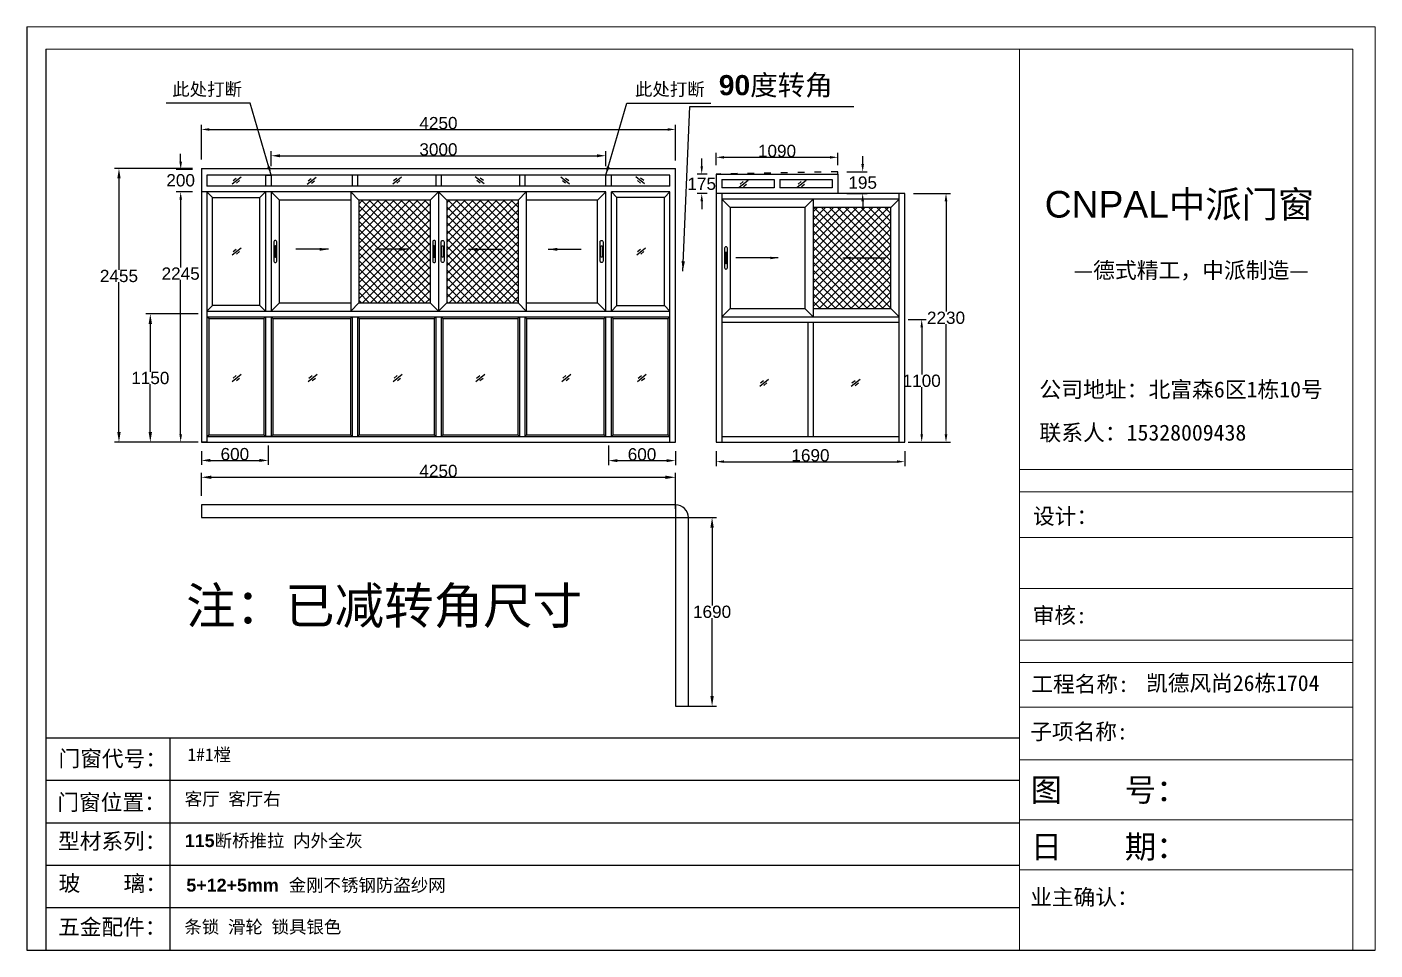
# Model space of a CAD drawing. Header units: inches. Extents: x -138455 to 599497, y -747149 to 13167.
# Drawn here: x 66894 to 78979, y 2155 to 10434 of the extents above; entities that cross this region are included whole.
import ezdxf

# ---------------------------------------------------------------- set-up
doc = ezdxf.new("R2010")
doc.units = ezdxf.units.IN
doc.header["$MEASUREMENT"] = 0
doc.header["$PDMODE"] = 35
doc.header["$PDSIZE"] = -3
doc.linetypes.add('ACAD_ISO03W100', pattern=[30, 12, -18])
doc.layers.add('0 @ 1', color=7, linetype='Continuous')
doc.styles.add('Annotative', font='arialbd.ttf')
doc.styles.add('MtXpl_', font='')
doc.styles.get("Standard").update_dxf_attribs({"font": 'arial.ttf'})
doc.styles.get('MtXpl_').set_extended_font_data('SimSun')
doc.dimstyles.get("Standard").update_dxf_attribs({"dimtxt": 80, "dimasz": 70, "dimexe": 40, "dimexo": 80, "dimgap": 0, "dimtad": 1, "dimtih": 1, "dimtoh": 1, "dimdec": 0, "dimzin": 0, "dimdsep": 46, "dimtxsty": 'Standard', "dimcen": 0.09, "dimadec": 0, "dimazin": 0, "dimtfac": 1, "dimtdec": 0, "dimtofl": 0, "dimtmove": 0, "dimatfit": 3, "dimfxl": 0, "dimtolj": 1, "dimtzin": 0, "dimarcsym": 0})

# ---------------------------------------------------------------- blocks, each defined once
blk = doc.blocks.new('*D76')
at = {"color": 0, "lineweight": -2, "transparency": 16777216}
for p, q in [((68134, 6930), (68134, 7137)), ((72384, 6815), (72384, 7137)), ((68224, 7097), (72294, 7097))]:
    blk.add_line(p, q, dxfattribs=at)
at = {"color": 0, "transparency": 16777216}
for points in [[(68224, 7112), (68224, 7082), (68134, 7097)], [(72294, 7112), (72294, 7082), (72384, 7097)]]:
    blk.add_solid(points, dxfattribs=at)
at = {"layer": 'Defpoints', "color": 0, "transparency": 16777216}
for p in [(72384, 7097), (68134, 6850), (72384, 6735)]:
    blk.add_point(p, dxfattribs=at)
at = {"color": 0, "transparency": 16777216, "insert": (70259, 7153), "char_height": 110, "attachment_point": 5}
blk.add_mtext('\\A1;4250', dxfattribs=at)
blk = doc.blocks.new('*D17')
at = {"color": 0, "lineweight": -2, "transparency": 16777216}
for p, q in [((72464, 6735), (72752, 6735)), ((72712, 6645), (72712, 5946)), ((72712, 5135), (72712, 5834)), ((72464, 5045), (72752, 5045))]:
    blk.add_line(p, q, dxfattribs=at)
at = {"color": 0, "transparency": 16777216}
for points in [[(72697, 6645), (72727, 6645), (72712, 6735)], [(72697, 5135), (72727, 5135), (72712, 5045)]]:
    blk.add_solid(points, dxfattribs=at)
at = {"layer": 'Defpoints', "color": 0, "transparency": 16777216}
for p in [(72384, 6735), (72384, 5045), (72712, 5045)]:
    blk.add_point(p, dxfattribs=at)
at = {"color": 0, "transparency": 16777216, "insert": (72712, 5890), "char_height": 110, "attachment_point": 5}
blk.add_mtext('\\A1;1690', dxfattribs=at)
blk = doc.blocks.new('*D12')
at = {"color": 0, "lineweight": -2, "transparency": 16777216}
for p, q in [((72749, 7332), (72749, 7197)), ((74439, 7332), (74439, 7197)), ((72819, 7237), (74369, 7237))]:
    blk.add_line(p, q, dxfattribs=at)
at = {"color": 0, "transparency": 16777216}
for points in [[(72819, 7249), (72819, 7226), (72749, 7237)], [(74369, 7249), (74369, 7226), (74439, 7237)]]:
    blk.add_solid(points, dxfattribs=at)
at = {"layer": 'Defpoints', "color": 0, "transparency": 16777216}
for p in [(72749, 7412), (74439, 7412), (74439, 7237)]:
    blk.add_point(p, dxfattribs=at)
at = {"color": 0, "transparency": 16777216, "insert": (73594, 7293), "char_height": 110, "attachment_point": 5}
blk.add_mtext('\\A1;1690', dxfattribs=at)
blk = doc.blocks.new('*D13')
at = {"color": 0, "lineweight": -2, "transparency": 16777216}
for p, q in [((72749, 9897), (72749, 10007)), ((72819, 9967), (73769, 9967)), ((73839, 9897), (73839, 10007))]:
    blk.add_line(p, q, dxfattribs=at)
at = {"color": 0, "transparency": 16777216}
for points in [[(72819, 9978), (72819, 9955), (72749, 9967)], [(73769, 9978), (73769, 9955), (73839, 9967)]]:
    blk.add_solid(points, dxfattribs=at)
at = {"layer": 'Defpoints', "color": 0, "transparency": 16777216}
for p in [(73839, 9967), (72749, 9817), (73839, 9817)]:
    blk.add_point(p, dxfattribs=at)
at = {"color": 0, "transparency": 16777216, "insert": (73294, 10023), "char_height": 110, "attachment_point": 5}
blk.add_mtext('\\A1;1090', dxfattribs=at)
blk = doc.blocks.new('*D37')
at = {"color": 0, "lineweight": -2, "transparency": 16777216}
for p, q in [((74469, 8512), (74631, 8512)), ((74591, 8442), (74591, 8018)), ((74591, 7482), (74591, 7906)), ((74469, 7412), (74631, 7412))]:
    blk.add_line(p, q, dxfattribs=at)
at = {"color": 0, "transparency": 16777216}
for points in [[(74580, 8442), (74603, 8442), (74591, 8512)], [(74580, 7482), (74603, 7482), (74591, 7412)]]:
    blk.add_solid(points, dxfattribs=at)
at = {"layer": 'Defpoints', "color": 0, "transparency": 16777216}
for p in [(74389, 8512), (74389, 7412), (74591, 7412)]:
    blk.add_point(p, dxfattribs=at)
at = {"color": 0, "transparency": 16777216, "insert": (74591, 7962), "char_height": 110, "attachment_point": 5}
blk.add_mtext('\\A1;1100', dxfattribs=at)
blk = doc.blocks.new('*D14')
at = {"color": 0, "lineweight": -2, "transparency": 16777216}
for p, q in [((74519, 9642), (74849, 9642)), ((74809, 9572), (74809, 8583)), ((74809, 7482), (74809, 8471)), ((74519, 7412), (74849, 7412))]:
    blk.add_line(p, q, dxfattribs=at)
at = {"color": 0, "transparency": 16777216}
for points in [[(74797, 9572), (74821, 9572), (74809, 9642)], [(74797, 7482), (74821, 7482), (74809, 7412)]]:
    blk.add_solid(points, dxfattribs=at)
at = {"layer": 'Defpoints', "color": 0, "transparency": 16777216}
for p in [(74439, 9642), (74439, 7412), (74809, 7412)]:
    blk.add_point(p, dxfattribs=at)
at = {"color": 0, "transparency": 16777216, "insert": (74809, 8527), "char_height": 110, "attachment_point": 5}
blk.add_mtext('\\A1;2230', dxfattribs=at)
blk = doc.blocks.new('*D38')
at = {"color": 0, "lineweight": -2, "transparency": 16777216}
for p, q in [((74062, 9907), (74062, 9977)), ((73919, 9837), (74102, 9837)), ((73919, 9642), (74102, 9642)), ((74062, 9572), (74062, 9502))]:
    blk.add_line(p, q, dxfattribs=at)
at = {"color": 0, "transparency": 16777216}
for points in [[(74050, 9907), (74074, 9907), (74062, 9837)], [(74050, 9572), (74074, 9572), (74062, 9642)]]:
    blk.add_solid(points, dxfattribs=at)
at = {"layer": 'Defpoints', "color": 0, "transparency": 16777216}
for p in [(73839, 9837), (73839, 9642), (74062, 9642)]:
    blk.add_point(p, dxfattribs=at)
at = {"color": 0, "transparency": 16777216, "insert": (74062, 9739), "char_height": 110, "attachment_point": 5}
blk.add_mtext('\\A1;195', dxfattribs=at)
blk = doc.blocks.new('*D15')
at = {"color": 0, "lineweight": -2, "transparency": 16777216}
for p, q in [((72619, 9887), (72619, 9957)), ((72669, 9817), (72579, 9817)), ((72669, 9642), (72579, 9642)), ((72619, 9572), (72619, 9502))]:
    blk.add_line(p, q, dxfattribs=at)
at = {"color": 0, "transparency": 16777216}
for points in [[(72608, 9887), (72631, 9887), (72619, 9817)], [(72608, 9572), (72631, 9572), (72619, 9642)]]:
    blk.add_solid(points, dxfattribs=at)
at = {"layer": 'Defpoints', "color": 0, "transparency": 16777216}
for p in [(72749, 9817), (72619, 9642), (72749, 9642)]:
    blk.add_point(p, dxfattribs=at)
at = {"color": 0, "transparency": 16777216, "insert": (72619, 9729), "char_height": 110, "attachment_point": 5}
blk.add_mtext('\\A1;175', dxfattribs=at)
blk = doc.blocks.new('123123')
for points in [[(70222, 9382), (70222, 9382, 0.414214), (70234, 9394), (70234, 9569, 0.414214), (70222, 9582), (70222, 9582, 0.414214), (70209, 9569), (70209, 9394, 0.414214)], [(70222, 9432), (70222, 9432, 0.414214), (70229, 9439), (70229, 9524, 0.414214), (70222, 9532), (70222, 9532, 0.414214), (70214, 9524), (70214, 9439, 0.414214)]]:
    blk.add_lwpolyline(points, format="xyb", close=True)
blk = doc.blocks.new('*D29')
at = {"color": 0, "lineweight": -2, "transparency": 16777216}
for p, q in [((68134, 9947), (68134, 10257)), ((68204, 10217), (72314, 10217)), ((72384, 9937), (72384, 10257))]:
    blk.add_line(p, q, dxfattribs=at)
at = {"color": 0, "transparency": 16777216}
for points in [[(68204, 10228), (68204, 10205), (68134, 10217)], [(72314, 10228), (72314, 10205), (72384, 10217)]]:
    blk.add_solid(points, dxfattribs=at)
at = {"layer": 'Defpoints', "color": 0, "transparency": 16777216}
for p in [(72384, 10217), (68134, 9867), (72384, 9857)]:
    blk.add_point(p, dxfattribs=at)
at = {"color": 0, "transparency": 16777216, "insert": (70259, 10273), "char_height": 110, "attachment_point": 5}
blk.add_mtext('\\A1;4250', dxfattribs=at)
blk = doc.blocks.new('*D23')
at = {"color": 0, "lineweight": -2, "transparency": 16777216}
for p, q in [((67948, 9927), (67948, 9997)), ((68054, 9857), (67908, 9857)), ((68054, 9657), (67908, 9657)), ((67948, 9587), (67948, 9517))]:
    blk.add_line(p, q, dxfattribs=at)
at = {"color": 0, "transparency": 16777216}
for points in [[(67937, 9927), (67960, 9927), (67948, 9857)], [(67937, 9587), (67960, 9587), (67948, 9657)]]:
    blk.add_solid(points, dxfattribs=at)
at = {"layer": 'Defpoints', "color": 0, "transparency": 16777216}
for p in [(68134, 9857), (67948, 9657), (68134, 9657)]:
    blk.add_point(p, dxfattribs=at)
at = {"color": 0, "transparency": 16777216, "insert": (67948, 9760), "char_height": 110, "attachment_point": 5}
blk.add_mtext('\\A1;200', dxfattribs=at)
blk = doc.blocks.new('*D24')
at = {"color": 0, "lineweight": -2, "transparency": 16777216}
for p, q in [((68054, 9657), (67908, 9657)), ((67948, 9587), (67948, 8979)), ((67948, 7482), (67948, 8867)), ((68054, 7412), (67908, 7412))]:
    blk.add_line(p, q, dxfattribs=at)
at = {"color": 0, "transparency": 16777216}
for points in [[(67937, 9587), (67960, 9587), (67948, 9657)], [(67937, 7482), (67960, 7482), (67948, 7412)]]:
    blk.add_solid(points, dxfattribs=at)
at = {"layer": 'Defpoints', "color": 0, "transparency": 16777216}
for p in [(68134, 9657), (67948, 7412), (68134, 7412)]:
    blk.add_point(p, dxfattribs=at)
at = {"color": 0, "transparency": 16777216, "insert": (67948, 8923), "char_height": 110, "attachment_point": 5}
blk.add_mtext('\\A1;2245', dxfattribs=at)
blk = doc.blocks.new('*D77')
at = {"color": 0, "lineweight": -2, "transparency": 16777216}
for p, q in [((68054, 9867), (67355, 9867)), ((67395, 9777), (67395, 8958)), ((67395, 7502), (67395, 8846)), ((68054, 7412), (67355, 7412))]:
    blk.add_line(p, q, dxfattribs=at)
at = {"color": 0, "transparency": 16777216}
for points in [[(67380, 9777), (67410, 9777), (67395, 9867)], [(67380, 7502), (67410, 7502), (67395, 7412)]]:
    blk.add_solid(points, dxfattribs=at)
at = {"layer": 'Defpoints', "color": 0, "transparency": 16777216}
for p in [(68134, 9867), (67395, 7412), (68134, 7412)]:
    blk.add_point(p, dxfattribs=at)
at = {"color": 0, "transparency": 16777216, "insert": (67395, 8902), "char_height": 110, "attachment_point": 5}
blk.add_mtext('\\A1;2455', dxfattribs=at)
blk = doc.blocks.new('*D25')
at = {"color": 0, "lineweight": -2, "transparency": 16777216}
for p, q in [((68104, 8562), (67636, 8562)), ((67676, 8472), (67676, 8043)), ((67676, 7502), (67676, 7931)), ((68104, 7412), (67636, 7412))]:
    blk.add_line(p, q, dxfattribs=at)
at = {"color": 0, "transparency": 16777216}
for points in [[(67661, 8472), (67691, 8472), (67676, 8562)], [(67661, 7502), (67691, 7502), (67676, 7412)]]:
    blk.add_solid(points, dxfattribs=at)
at = {"layer": 'Defpoints', "color": 0, "transparency": 16777216}
for p in [(68184, 8562), (67676, 7412), (68184, 7412)]:
    blk.add_point(p, dxfattribs=at)
at = {"color": 0, "transparency": 16777216, "insert": (67676, 7987), "char_height": 110, "attachment_point": 5}
blk.add_mtext('\\A1;1150', dxfattribs=at)
blk = doc.blocks.new('*D27')
at = {"color": 0, "lineweight": -2, "transparency": 16777216}
for p, q in [((68734, 7382), (68734, 7208)), ((68134, 7332), (68134, 7208)), ((68214, 7248), (68654, 7248))]:
    blk.add_line(p, q, dxfattribs=at)
at = {"color": 0, "transparency": 16777216}
for points in [[(68214, 7262), (68214, 7235), (68134, 7248)], [(68654, 7262), (68654, 7235), (68734, 7248)]]:
    blk.add_solid(points, dxfattribs=at)
at = {"layer": 'Defpoints', "color": 0, "transparency": 16777216}
for p in [(68134, 7412), (68734, 7462), (68734, 7248)]:
    blk.add_point(p, dxfattribs=at)
at = {"color": 0, "transparency": 16777216, "insert": (68434, 7304), "char_height": 110, "attachment_point": 5}
blk.add_mtext('\\A1;600', dxfattribs=at)
blk = doc.blocks.new('*D28')
at = {"color": 0, "lineweight": -2, "transparency": 16777216}
for p, q in [((71784, 7382), (71784, 7206)), ((72384, 7332), (72384, 7206)), ((72304, 7246), (71864, 7246))]:
    blk.add_line(p, q, dxfattribs=at)
at = {"color": 0, "transparency": 16777216}
for points in [[(71864, 7260), (71864, 7233), (71784, 7246)], [(72304, 7260), (72304, 7233), (72384, 7246)]]:
    blk.add_solid(points, dxfattribs=at)
at = {"layer": 'Defpoints', "color": 0, "transparency": 16777216}
for p in [(71784, 7462), (72384, 7412), (71784, 7246)]:
    blk.add_point(p, dxfattribs=at)
at = {"color": 0, "transparency": 16777216, "insert": (72084, 7302), "char_height": 110, "attachment_point": 5}
blk.add_mtext('\\A1;600', dxfattribs=at)
blk = doc.blocks.new('*D36')
at = {"color": 0, "lineweight": -2, "transparency": 16777216}
for p, q in [((68759, 9887), (68759, 10021)), ((68839, 9981), (71679, 9981)), ((71759, 9887), (71759, 10021))]:
    blk.add_line(p, q, dxfattribs=at)
at = {"color": 0, "transparency": 16777216}
for points in [[(68839, 9994), (68839, 9967), (68759, 9981)], [(71679, 9994), (71679, 9967), (71759, 9981)]]:
    blk.add_solid(points, dxfattribs=at)
at = {"layer": 'Defpoints', "color": 0, "transparency": 16777216}
for p in [(71759, 9981), (68759, 9807), (71759, 9807)]:
    blk.add_point(p, dxfattribs=at)
at = {"color": 0, "transparency": 16777216, "insert": (70259, 10037), "char_height": 110, "attachment_point": 5}
blk.add_mtext('\\A1;3000', dxfattribs=at)
blk = doc.blocks.new('l')
h = blk.add_hatch()
h.set_pattern_fill('ANSI37', color=256, scale=400)
h.set_pattern_definition([(45, (26058.007, -2481.02), (-35.35534, 35.35534), []), (135, (26058.007, -2481.02), (-35.35534, -35.35534), [])])
h.paths.add_polyline_path([(73619.2, 8611.8), (74314.2, 8611.8), (74314.2, 9516.8), (73619.2, 9516.8)])
for p, q in [((72749.2, 9816.8), (72749.2, 7411.8)), ((72749.2, 9816.8), (73839.2, 9816.8)), ((73839.2, 9816.8), (73839.2, 9641.8)), ((72799.2, 9766.8), (72799.2, 9691.8)), ((72799.2, 9766.8), (73269.2, 9766.8)), ((73269.2, 9691.8), (72799.2, 9691.8)), ((72955.9, 9697.6), (73035.6, 9761)), ((72963, 9727.4), (72991.6, 9749)), ((72992.9, 9704.5), (73020.9, 9727.4)), ((73269.2, 9766.8), (73269.2, 9691.8)), ((73319.2, 9766.8), (73789.2, 9766.8)), ((73319.2, 9766.8), (73319.2, 9691.8)), ((73789.2, 9691.8), (73319.2, 9691.8)), ((73475.9, 9697.6), (73555.6, 9761)), ((73483, 9727.4), (73511.6, 9749)), ((73512.9, 9704.5), (73540.9, 9727.4)), ((73789.2, 9766.8), (73789.2, 9691.8)), ((74439.2, 9641.8), (72749.2, 9641.8)), ((72799.2, 9641.8), (72799.2, 7411.8)), ((73619.2, 9591.8), (72799.2, 9591.8)), ((72874.2, 9516.8), (72799.2, 9591.8)), ((73544.2, 9516.8), (73619.2, 9591.8)), ((74389.2, 9591.8), (73619.2, 9591.8)), ((73619.2, 9591.8), (73619.2, 8536.8)), ((74314.2, 9516.8), (74389.2, 9591.8)), ((74389.2, 7411.8), (74389.2, 9641.8)), ((74439.2, 7411.8), (74439.2, 9641.8)), ((72874.2, 9516.8), (72874.2, 8611.8)), ((73544.2, 9516.8), (72874.2, 9516.8)), ((73544.2, 9516.8), (73544.2, 8611.8)), ((74314.2, 9516.8), (73619.2, 9516.8)), ((74314.2, 8611.8), (74314.2, 9516.8)), ((72874.2, 8611.8), (72799.2, 8536.8)), ((72874.2, 8611.8), (73544.2, 8611.8)), ((73544.2, 8611.8), (73619.2, 8536.8)), ((73619.2, 8611.8), (74314.2, 8611.8)), ((74314.2, 8611.8), (74389.2, 8536.8)), ((72799.2, 8536.8), (73619.2, 8536.8)), ((72799.2, 8486.8), (73619.2, 8486.8)), ((73569.2, 8486.8), (73569.2, 7461.8)), ((73619.2, 8536.8), (74389.2, 8536.8)), ((73619.2, 8486.8), (74389.2, 8486.8)), ((73619.2, 8486.8), (73619.2, 7461.8)), ((73138.6, 7914.4), (73218.3, 7977.8)), ((73958.6, 7914.4), (74038.3, 7977.8)), ((73145.7, 7944.2), (73174.4, 7965.8)), ((73175.6, 7921.3), (73203.6, 7944.2)), ((73965.7, 7944.2), (73994.4, 7965.8)), ((73995.6, 7921.3), (74023.6, 7944.2)), ((72749.2, 7411.8), (74439.2, 7411.8)), ((72799.2, 7461.8), (73619.2, 7461.8)), ((73619.2, 7461.8), (74389.2, 7461.8))]:
    blk.add_line(p, q)
at = {"linetype": 'ACAD_ISO03W100', "ltscale": 5}
blk.add_lwpolyline([(73838.9, 9816.8), (73839.2, 9836.8), (72749.2, 9816.8)], dxfattribs=at)
for points in [[(72836.7, 8964.3), (72836.7, 8964.3, 0.4142136), (72849.2, 8976.8), (72849.2, 9151.8, 0.4142136), (72836.7, 9164.3), (72836.7, 9164.3, 0.4142136), (72824.2, 9151.8), (72824.2, 8976.8, 0.4142136)], [(72836.7, 9014.3), (72836.7, 9014.3, 0.4142136), (72844.2, 9021.8), (72844.2, 9106.8, 0.4142136), (72836.7, 9114.3), (72836.7, 9114.3, 0.4142136), (72829.2, 9106.8), (72829.2, 9021.8, 0.4142136)]]:
    blk.add_lwpolyline(points, format="xyb", close=True)
for base, p1, p2, picture, middle in [((73839.2, 9966.7), (72749.2, 9816.8), (73839.2, 9816.8), '*D13', (73294.2, 10022.8)), ((74439.2, 7237.3), (72749.2, 7411.8), (74439.2, 7411.8), '*D12', (73594.2, 7293.5))]:
    dim = blk.add_linear_dim(base=base, p1=p1, p2=p2, dimstyle='Standard', override={"dimtxt": 110})
    dim.commit()
    dim.dimension.update_dxf_attribs({"geometry": picture, "text_midpoint": middle})
for base, p1, p2, picture, middle, dimtype in [((72619.3, 9641.8), (72749.2, 9816.8), (72749.2, 9641.8), '*D15', (72619.3, 9729.3), 128), ((74062.2, 9641.8), (73839.2, 9836.8), (73839.2, 9641.8), '*D38', (74062.2, 9739.3), 160)]:
    dim = blk.add_linear_dim(base=base, p1=p1, p2=p2, angle=90, dimstyle='Standard', override={"dimtxt": 110})
    dim.commit()
    dim.dimension.update_dxf_attribs({"geometry": picture, "text_midpoint": middle, "dimtype": dimtype})
for base, p1, p2, picture, middle in [((74808.9, 7411.8), (74439.2, 9641.8), (74439.2, 7411.8), '*D14', (74808.9, 8526.8)), ((74591.2, 7411.8), (74389.2, 8511.8), (74389.2, 7411.8), '*D37', (74591.2, 7961.8))]:
    dim = blk.add_linear_dim(base=base, p1=p1, p2=p2, angle=90, dimstyle='Standard', override={"dimtxt": 110})
    dim.commit()
    dim.dimension.update_dxf_attribs({"geometry": picture, "text_midpoint": middle})
for points in [[(73303.9, 9064.3), (72923.6, 9064.3)], [(73884.5, 9064.3), (74264.9, 9064.3)]]:
    blk.add_leader(points, dimstyle='Standard', override={"dimgap": 0, "dimtad": 0})
blk = doc.blocks.new('123123aasd')
h = blk.add_hatch()
h.set_pattern_fill('ANSI37', color=256, scale=400)
h.paths.add_polyline_path([(70334.2, 8661.8), (70974.2, 8661.8), (70974.2, 9581.8), (70334.2, 9581.8)])
h.paths.add_polyline_path([(70184.2, 9581.8), (69544.2, 9581.8), (69544.2, 8661.8), (70184.2, 8661.8)])
for p, q in [((68134.2, 9866.8), (68134.2, 7411.8)), ((68134.2, 9866.8), (72384.2, 9866.8)), ((68759.2, 9806.8), (68184.2, 9806.8)), ((68184.2, 9806.8), (68184.2, 9706.8)), ((68411.1, 9728.6), (68490.8, 9792)), ((68709.2, 9806.8), (68709.2, 9706.8)), ((68709.2, 9806.8), (68759.2, 9806.8)), ((69534.2, 9806.8), (68759.2, 9806.8)), ((68759.2, 9806.8), (68759.2, 9706.8)), ((69083.3, 9726.8), (69163, 9790.2)), ((69484.2, 9806.8), (69484.2, 9706.8)), ((70284.2, 9806.8), (69534.2, 9806.8)), ((69534.2, 9806.8), (69534.2, 9706.8)), ((69849.1, 9728.5), (69928.8, 9791.8)), ((70234.2, 9806.8), (70234.2, 9706.8)), ((71034.2, 9806.8), (70284.2, 9806.8)), ((70284.2, 9806.8), (70284.2, 9706.8)), ((70669.3, 9728.5), (70589.6, 9791.8)), ((70984.2, 9806.8), (70984.2, 9706.8)), ((71809.2, 9806.8), (71034.2, 9806.8)), ((71034.2, 9806.8), (71034.2, 9706.8)), ((71435.1, 9726.8), (71355.4, 9790.2)), ((71759.2, 9706.8), (71759.2, 9806.8)), ((71809.2, 9806.8), (71759.2, 9806.8)), ((71809.2, 9706.8), (71809.2, 9806.8)), ((72334.2, 9806.8), (71809.2, 9806.8)), ((72107.3, 9728.6), (72027.6, 9792)), ((72334.2, 9706.8), (72334.2, 9806.8)), ((72384.2, 7411.8), (72384.2, 9866.8)), ((68759.2, 9706.8), (68184.2, 9706.8)), ((68418.2, 9758.4), (68446.8, 9780)), ((68448.1, 9735.5), (68476.1, 9758.4)), ((69534.2, 9706.8), (68759.2, 9706.8)), ((69090.4, 9756.6), (69119, 9778.2)), ((69120.3, 9733.7), (69148.3, 9756.6)), ((70284.2, 9706.8), (69534.2, 9706.8)), ((69856.2, 9758.2), (69884.8, 9779.8)), ((69886.1, 9735.4), (69914.1, 9758.2)), ((71034.2, 9706.8), (70284.2, 9706.8)), ((70632.3, 9735.4), (70604.3, 9758.2)), ((70662.2, 9758.2), (70633.6, 9779.8)), ((71809.2, 9706.8), (71034.2, 9706.8)), ((71398.1, 9733.7), (71370.1, 9756.6)), ((71428, 9756.6), (71399.4, 9778.2)), ((72334.2, 9706.8), (71809.2, 9706.8)), ((72070.3, 9735.5), (72042.3, 9758.4)), ((72100.2, 9758.4), (72071.6, 9780)), ((71759.2, 9656.8), (68134.2, 9656.8)), ((68184.2, 9656.8), (68184.2, 7411.8)), ((68234.2, 9606.8), (68184.2, 9656.8)), ((68234.2, 9606.8), (68659.2, 9606.8)), ((68234.2, 8636.8), (68234.2, 9606.8)), ((68659.2, 9606.8), (68709.2, 9656.8)), ((68659.2, 8636.8), (68659.2, 9606.8)), ((68709.2, 9656.8), (68709.2, 8586.8)), ((68759.2, 9656.8), (68759.2, 8586.8)), ((68834.2, 9581.8), (68759.2, 9656.8)), ((69474.2, 9581.8), (68834.2, 9581.8)), ((68834.2, 8661.8), (68834.2, 9581.8)), ((69474.2, 9656.8), (69474.2, 8586.8)), ((69544.2, 9581.8), (69474.2, 9656.8)), ((70184.2, 9581.8), (69544.2, 9581.8)), ((69544.2, 9581.8), (69544.2, 8661.8)), ((70184.2, 9581.8), (70259.2, 9656.8)), ((70184.2, 9581.8), (70184.2, 8661.8)), ((70259.2, 9656.8), (70259.2, 8586.8)), ((70334.2, 9581.8), (70259.2, 9656.8)), ((70974.2, 9581.8), (70334.2, 9581.8)), ((70334.2, 9581.8), (70334.2, 8661.8)), ((70974.2, 9581.8), (71044.2, 9656.8)), ((70974.2, 9581.8), (70974.2, 8661.8)), ((71044.2, 9656.8), (71044.2, 8586.8)), ((71684.2, 9581.8), (71044.2, 9581.8)), ((71684.2, 9581.8), (71759.2, 9656.8)), ((71684.2, 8661.8), (71684.2, 9581.8)), ((71759.2, 8586.8), (71759.2, 9656.8)), ((71809.2, 8586.8), (71809.2, 9656.8)), ((72334.2, 9656.8), (71809.2, 9656.8)), ((71859.2, 9606.8), (71809.2, 9656.8)), ((71859.2, 8636.8), (71859.2, 9606.8)), ((72284.2, 9606.8), (71859.2, 9606.8)), ((72284.2, 9606.8), (72334.2, 9656.8)), ((72284.2, 8636.8), (72284.2, 9606.8)), ((72334.2, 8536.8), (72334.2, 9656.8)), ((68411.1, 9092.4), (68490.8, 9155.8)), ((68418.2, 9122.2), (68446.8, 9143.8)), ((68448.1, 9099.3), (68476.1, 9122.2)), ((72036.1, 9092.4), (72115.8, 9155.8)), ((72043.2, 9122.2), (72071.8, 9143.8)), ((72073.1, 9099.3), (72101.1, 9122.2)), ((68234.2, 8636.8), (68184.2, 8586.8)), ((68184.2, 8586.8), (72334.2, 8586.8)), ((68659.2, 8636.8), (68234.2, 8636.8)), ((68659.2, 8636.8), (68709.2, 8586.8)), ((68759.2, 8586.8), (68834.2, 8661.8)), ((68834.2, 8661.8), (69474.2, 8661.8)), ((69544.2, 8661.8), (69474.2, 8586.8)), ((69544.2, 8661.8), (70184.2, 8661.8)), ((70184.2, 8661.8), (70259.2, 8586.8)), ((70259.2, 8586.8), (70334.2, 8661.8)), ((70334.2, 8661.8), (70974.2, 8661.8)), ((70974.2, 8661.8), (71044.2, 8586.8)), ((71044.2, 8661.8), (71684.2, 8661.8)), ((71684.2, 8661.8), (71759.2, 8586.8)), ((71809.2, 8586.8), (71859.2, 8636.8)), ((71859.2, 8636.8), (72284.2, 8636.8)), ((72284.2, 8636.8), (72334.2, 8586.8)), ((68184.2, 8536.8), (72334.2, 8536.8)), ((68199.2, 8521.8), (68184.2, 8534.3)), ((68199.2, 8521.8), (68694.2, 8521.8)), ((68199.2, 8521.8), (68199.2, 7476.8)), ((68694.2, 8521.8), (68709.2, 8536.8)), ((68694.2, 8521.8), (68694.2, 7476.8)), ((68709.2, 8536.8), (68709.2, 7461.8)), ((68759.2, 8536.8), (68759.2, 7461.8)), ((68774.2, 8521.8), (68759.2, 8536.8)), ((68774.2, 8521.8), (69469.2, 8521.8)), ((68774.2, 8521.8), (68774.2, 7476.8)), ((69469.2, 8521.8), (69484.2, 8536.8)), ((69469.2, 8521.8), (69469.2, 7476.8)), ((69484.2, 8536.8), (69484.2, 7461.8)), ((69534.2, 8536.8), (69534.2, 7461.8)), ((69549.2, 8521.8), (69534.2, 8536.8)), ((69549.2, 8521.8), (70219.2, 8521.8)), ((69549.2, 8521.8), (69549.2, 7476.8)), ((70219.2, 8521.8), (70234.2, 8536.8)), ((70219.2, 8521.8), (70219.2, 7476.8)), ((70234.2, 8536.8), (70234.2, 7461.8)), ((70284.2, 8536.8), (70284.2, 7461.8)), ((70299.2, 8521.8), (70284.2, 8536.8)), ((70299.2, 8521.8), (70969.2, 8521.8)), ((70299.2, 8521.8), (70299.2, 7476.8)), ((70969.2, 8521.8), (70984.2, 8536.8)), ((70969.2, 8521.8), (70969.2, 7476.8)), ((70984.2, 8536.8), (70984.2, 7461.8)), ((71034.2, 8536.8), (71034.2, 7461.8)), ((71049.2, 8521.8), (71034.2, 8536.8)), ((71049.2, 8521.8), (71744.2, 8521.8)), ((71049.2, 8521.8), (71049.2, 7476.8)), ((71744.2, 8521.8), (71759.2, 8536.8)), ((71744.2, 7476.8), (71744.2, 8521.8)), ((71759.2, 7461.8), (71759.2, 8536.8)), ((71809.2, 7461.8), (71809.2, 8536.8)), ((71824.2, 8521.8), (71809.2, 8536.8)), ((71824.2, 8521.8), (72319.2, 8521.8)), ((71824.2, 7476.8), (71824.2, 8521.8)), ((72319.2, 8521.8), (72334.2, 8536.8)), ((72319.2, 7476.8), (72319.2, 8521.8)), ((72334.2, 7411.8), (72334.2, 8536.8)), ((68411.1, 7957.4), (68490.8, 8020.8)), ((68418.2, 7987.2), (68446.8, 8008.8)), ((68448.1, 7964.3), (68476.1, 7987.2)), ((69091.2, 7957.4), (69170.9, 8020.8)), ((69098.3, 7987.2), (69127, 8008.8)), ((69128.2, 7964.3), (69156.2, 7987.2)), ((69853.7, 7957.4), (69933.4, 8020.8)), ((69860.8, 7987.2), (69889.5, 8008.8)), ((69890.7, 7964.3), (69918.7, 7987.2)), ((70594.2, 7957.4), (70674, 8020.8)), ((70601.3, 7987.2), (70630, 8008.8)), ((70631.2, 7964.3), (70659.2, 7987.2)), ((71366.2, 7957.4), (71445.9, 8020.8)), ((71373.3, 7987.2), (71402, 8008.8)), ((71403.2, 7964.3), (71431.2, 7987.2)), ((72042.8, 7957.4), (72122.5, 8020.8)), ((72049.9, 7987.2), (72078.5, 8008.8)), ((72079.8, 7964.3), (72107.8, 7987.2)), ((68134.2, 7411.8), (72384.2, 7411.8)), ((68184.2, 7411.8), (68134.2, 7411.8)), ((68184.2, 7461.8), (68199.2, 7476.8)), ((68184.2, 7461.8), (72334.2, 7461.8)), ((68199.2, 7476.8), (68694.2, 7476.8)), ((68709.2, 7461.8), (68694.2, 7476.8)), ((68759.2, 7461.8), (68709.2, 7461.8)), ((68759.2, 7461.8), (68774.2, 7476.8)), ((68774.2, 7476.8), (69469.2, 7476.8)), ((69469.2, 7476.8), (69484.2, 7461.8)), ((69534.2, 7461.8), (69549.2, 7476.8)), ((69549.2, 7476.8), (70219.2, 7476.8)), ((70219.2, 7476.8), (70234.2, 7461.8)), ((70284.2, 7461.8), (70299.2, 7476.8)), ((70299.2, 7476.8), (70969.2, 7476.8)), ((70969.2, 7476.8), (70984.2, 7461.8)), ((71034.2, 7461.8), (71049.2, 7476.8)), ((71049.2, 7476.8), (71744.2, 7476.8)), ((71744.2, 7476.8), (71759.2, 7461.8)), ((71759.2, 7461.8), (71809.2, 7461.8)), ((71809.2, 7461.8), (71824.2, 7476.8)), ((71824.2, 7476.8), (72319.2, 7476.8)), ((72319.2, 7476.8), (72334.2, 7461.8)), ((72384.2, 6849.8), (68134.2, 6849.8)), ((68134.2, 6849.8), (68134.2, 6734.8)), ((72384.2, 6849.8), (72384.2, 5044.8)), ((72384.2, 6849.8), (72384.2, 5044.8)), ((68134.2, 6734.8), (72499.2, 6734.8)), ((72499.2, 5044.8), (72499.2, 6734.8)), ((72499.2, 5044.8), (72499.2, 6734.8)), ((72384.2, 5044.8), (72499.2, 5044.8))]:
    blk.add_line(p, q)
blk.add_arc((72384.2, 6734.8), 115, 0, 90)
for name, p in [('l', (0, 0)), ('123123', (-1425, -360)), ('123123', (0, -360))]:
    blk.add_blockref(name, p)
at = {"xscale": -1}
for p in [(140518.4, -360), (141943.4, -360)]:
    blk.add_blockref('123123', p, dxfattribs=at)
at = {"layer": '0 @ 1', "style": 'Annotative'}
for s, width, insert, char_height, attachment_point in [('{\\fSimSun|b1|i0|c134|p2;此处打断}', 1269.781, (67872.2, 10634.1), 114.67, 1), ('{\\fSimSun|b1|i0|c134|p2;此处打断}', 1269.781, (72646.3, 10634.1), 114.67, 3), ('90{\\fSimSun|b1|i0|c134|p2;度转角}', 1193.34, (72772.3, 10704.4), 180.693, 1), ('{\\fSimSun|b1|i0|c134|p2;\\H1.80032x;注：已减转角尺寸}', 4164.2, (67996.6, 6108.1), 180.693, 1)]:
    blk.add_mtext_dynamic_manual_height_columns(s, width=width, gutter_width=903.5, heights=[0], dxfattribs=dict(at, insert=insert, char_height=char_height, attachment_point=attachment_point))
dim = blk.add_linear_dim(base=(72384.2, 10216.6), p1=(68134.2, 9866.8), p2=(72384.2, 9856.8), dimstyle='Standard', override={"dimtxt": 110})
dim.commit()
dim.dimension.update_dxf_attribs({"geometry": '*D29', "text_midpoint": (70259.2, 10216.6), "dimtype": 128})
for base, p1, p2, override, picture, middle in [((71759.2, 9980.8), (68759.2, 9806.8), (71759.2, 9806.8), {"dimtxt": 110, "dimasz": 80}, '*D36', (70259.2, 10037)), ((68734.2, 7248.3), (68134.2, 7411.8), (68734.2, 7461.8), {"dimtxt": 110, "dimasz": 80}, '*D27', (68434.2, 7304.5)), ((71784.2, 7246.2), (72384.2, 7411.8), (71784.2, 7461.8), {"dimtxt": 110, "dimasz": 80}, '*D28', (72084.2, 7302.3)), ((72384.2, 7097.2), (68134.2, 6849.8), (72384.2, 6734.8), {"dimtxt": 110, "dimasz": 90}, '*D76', (70259.2, 7153.4))]:
    dim = blk.add_linear_dim(base=base, p1=p1, p2=p2, dimstyle='Standard', override=override)
    dim.commit()
    dim.dimension.update_dxf_attribs({"geometry": picture, "text_midpoint": middle})
for base, p1, p2, override, picture, middle, dimtype in [((67948.2, 9656.8), (68134.2, 9856.8), (68134.2, 9656.8), {"dimtxt": 110}, '*D23', (67948.2, 9760), 128), ((67394.9, 7411.8), (68134.2, 9866.8), (68134.2, 7411.8), {"dimtxt": 110, "dimasz": 90}, '*D77', (67394.9, 8901.8), 160), ((67948.2, 7411.8), (68134.2, 9656.8), (68134.2, 7411.8), {"dimtxt": 110}, '*D24', (67948.2, 8923), 128)]:
    dim = blk.add_linear_dim(base=base, p1=p1, p2=p2, angle=90, dimstyle='Standard', override=override)
    dim.commit()
    dim.dimension.update_dxf_attribs({"geometry": picture, "text_midpoint": middle, "dimtype": dimtype})
for base, p1, p2, picture, middle in [((67676.3, 7411.8), (68184.2, 8561.8), (68184.2, 7411.8), '*D25', (67676.3, 7986.8)), ((72712.2, 5044.8), (72384.2, 6734.8), (72384.2, 5044.8), '*D17', (72712.2, 5889.8))]:
    dim = blk.add_linear_dim(base=base, p1=p1, p2=p2, angle=90, dimstyle='Standard', override={"dimtxt": 110, "dimasz": 90})
    dim.commit()
    dim.dimension.update_dxf_attribs({"geometry": picture, "text_midpoint": middle})
for points, override in [([(68759.2, 9806.8), (68570.7, 10453.2), (67816.7, 10453.2)], {"dimtxt": 110, "dimasz": 80, "dimgap": 0, "dimtad": 0}), ([(71759.2, 9806.8), (71947.7, 10453.2), (72701.7, 10453.2)], {"dimtxt": 110, "dimasz": 80, "dimgap": 0, "dimtad": 0}), ([(72449.8, 8945.5), (72512.9, 10423.9), (73981.9, 10423.9)], {"dimtxt": 110, "dimasz": 90, "dimgap": 0, "dimtad": 0}), ([(69274.7, 9141.6), (68979.8, 9141.6)], {"dimtxt": 110, "dimasz": 80, "dimgap": 0, "dimtad": 0}), ([(69989.7, 9141.6), (69694.8, 9141.6)], {"dimtxt": 110, "dimasz": 80, "dimgap": 0, "dimtad": 0}), ([(70528.8, 9141.6), (70823.6, 9141.6)], {"dimtxt": 110, "dimasz": 80, "dimgap": 0, "dimtad": 0}), ([(71243.8, 9141.6), (71538.6, 9141.6)], {"dimtxt": 110, "dimasz": 80, "dimgap": 0, "dimtad": 0})]:
    blk.add_leader(points, dimstyle='Standard', override=override)
blk = doc.blocks.new('h123zzz')
at = {"lineweight": 5}
for p, q in [((66894, 10434), (78979, 10434)), ((78979, 10434), (78979, 2155)), ((67064, 10235), (78780, 10235)), ((75793, 10235), (75793, 2155)), ((78780, 10235), (78780, 2155)), ((75793, 6464), (78780, 6464)), ((75793, 6265), (78780, 6265)), ((75793, 5855), (78780, 5855)), ((75793, 5398), (78780, 5398)), ((75793, 4934), (78780, 4934)), ((75793, 4735), (78780, 4735)), ((75793, 4332), (78780, 4332)), ((75793, 3860), (78780, 3860)), ((75793, 3324), (78780, 3324)), ((75793, 2873), (78780, 2873))]:
    blk.add_line(p, q, dxfattribs=at)
for p, q in [((66894, 10434), (66894, 2155)), ((67064, 10235), (67064, 2155)), ((67064, 4059), (75793, 4059)), ((68175, 4059), (68175, 2155)), ((67064, 3678), (75793, 3678)), ((67064, 3297), (75793, 3297)), ((67064, 2916), (75793, 2916)), ((67064, 2535), (75793, 2535)), ((66894, 2155), (78979, 2155))]:
    blk.add_line(p, q)
blk.add_blockref('123123aasd', (324, -702))
blk.add_text('CNPAL', height=238.9).set_placement((76018, 8724))
at = {"style": 'MtXpl_'}
for s, height, p in [('中派门窗', 238.9, (77131, 8724)), ('—德式精工，中派制造—', 143.36, (76277, 8180)), ('公司地址：北富森6区1栋10号', 143.36, (75970, 7111)), ('联系人：15328009438', 143.36, (75970, 6724)), ('设计：', 142.5, (75913, 5975)), ('审核:', 142.5, (75910, 5085)), ('工程名称:', 142.5, (75898, 4469)), ('凯德风尚26栋1704', 142.48, (76927, 4478)), ('子项名称:', 142.5, (75888, 4043)), ('门窗代号：', 142.5, (67177, 3801)), ('图    号：', 206.4, (75892, 3488)), ('门窗位置：', 142.5, (67167, 3409)), ('型材系列：', 142.5, (67173, 3060)), ('日    期：', 206.4, (75892, 2978)), ('玻    璃：', 142.5, (67178, 2682)), ('业主确认：', 142.5, (75888, 2558)), ('五金配件：', 142.5, (67173, 2291))]:
    blk.add_text(s, height=height, dxfattribs=at).set_placement(p)
at = {"layer": '0 @ 1', "char_height": 114.67, "attachment_point": 1, "style": 'Annotative'}
for s, insert in [('{\\fSimSun|b1|i0|c134|p2;1#1樘}', (68333, 3965)), ('{\\fSimSun|b1|i0|c134|p2;客厅 客厅右}', (68309, 3567)), ('115{\\fSimSun|b1|i0|c134|p2;断桥推拉 内外全灰 }', (68309, 3193)), ('5+12+5mm  {\\fSimSun|b1|i0|c134|p2;金刚不锈钢防盗纱网}', (68323, 2794)), ('{\\fSimSun|b1|i0|c134|p2;条锁 滑轮 锁具银色}', (68305, 2420))]:
    blk.add_mtext_dynamic_manual_height_columns(s, width=4396.38, gutter_width=903, heights=[0], dxfattribs=dict(at, insert=insert))

msp = doc.modelspace()

# ---------------------------------------------------------------- block references
msp.add_blockref('h123zzz', (0, 0))

doc.saveas('drawing.dxf')
